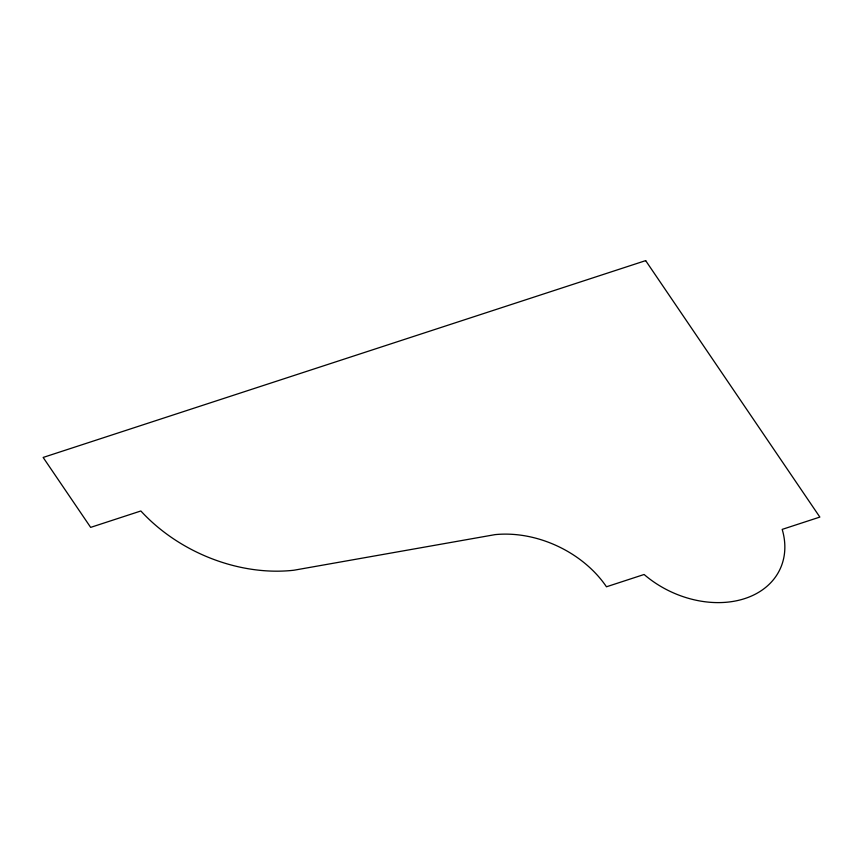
<?xml version="1.0" encoding="UTF-8"?>
<svg xmlns="http://www.w3.org/2000/svg" width="863" height="863" viewBox="0 0 863 863"><rect width="100%" height="100%" fill="white"/><g stroke="black" fill="none" stroke-linecap="round" stroke-linejoin="round"><path stroke-width="1.29" d="M645.664 260.626L43.15 457.444L90.658 527.379L140.863 510.982A146.537 109.407 25.2 0 0 293.927 570.227L495.071 534.629A98.555 73.592 25.2 0 1 606.462 586.786L644.111 574.488A89.461 66.796 25.2 0 0 744.823 598.566A89.461 66.796 25.2 0 0 782.191 529.386L819.85 517.077L645.664 260.626"/></g></svg>
